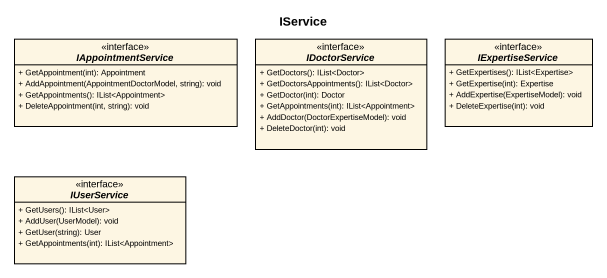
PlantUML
@startuml
title IService
hide circle
hide empty members
skinparam classAttributeIconSize 0
interface IAppointmentService {
  + GetAppointment(int): Appointment
  + AddAppointment(AppointmentDoctorModel, string): void
  + GetAppointments(): IList<Appointment>
  + DeleteAppointment(int, string): void
}
interface IDoctorService {
  + GetDoctors(): IList<Doctor>
  + GetDoctorsAppointments(): IList<Doctor>
  + GetDoctor(int): Doctor
  + GetAppointments(int): IList<Appointment>
  + AddDoctor(DoctorExpertiseModel): void
  + DeleteDoctor(int): void
}
interface IExpertiseService {
  + GetExpertises(): IList<Expertise>
  + GetExpertise(int): Expertise
  + AddExpertise(ExpertiseModel): void
  + DeleteExpertise(int): void
}
interface IUserService {
  + GetUsers(): IList<User>
  + AddUser(UserModel): void
  + GetUser(string): User
  + GetAppointments(int): IList<Appointment>
}
@enduml
